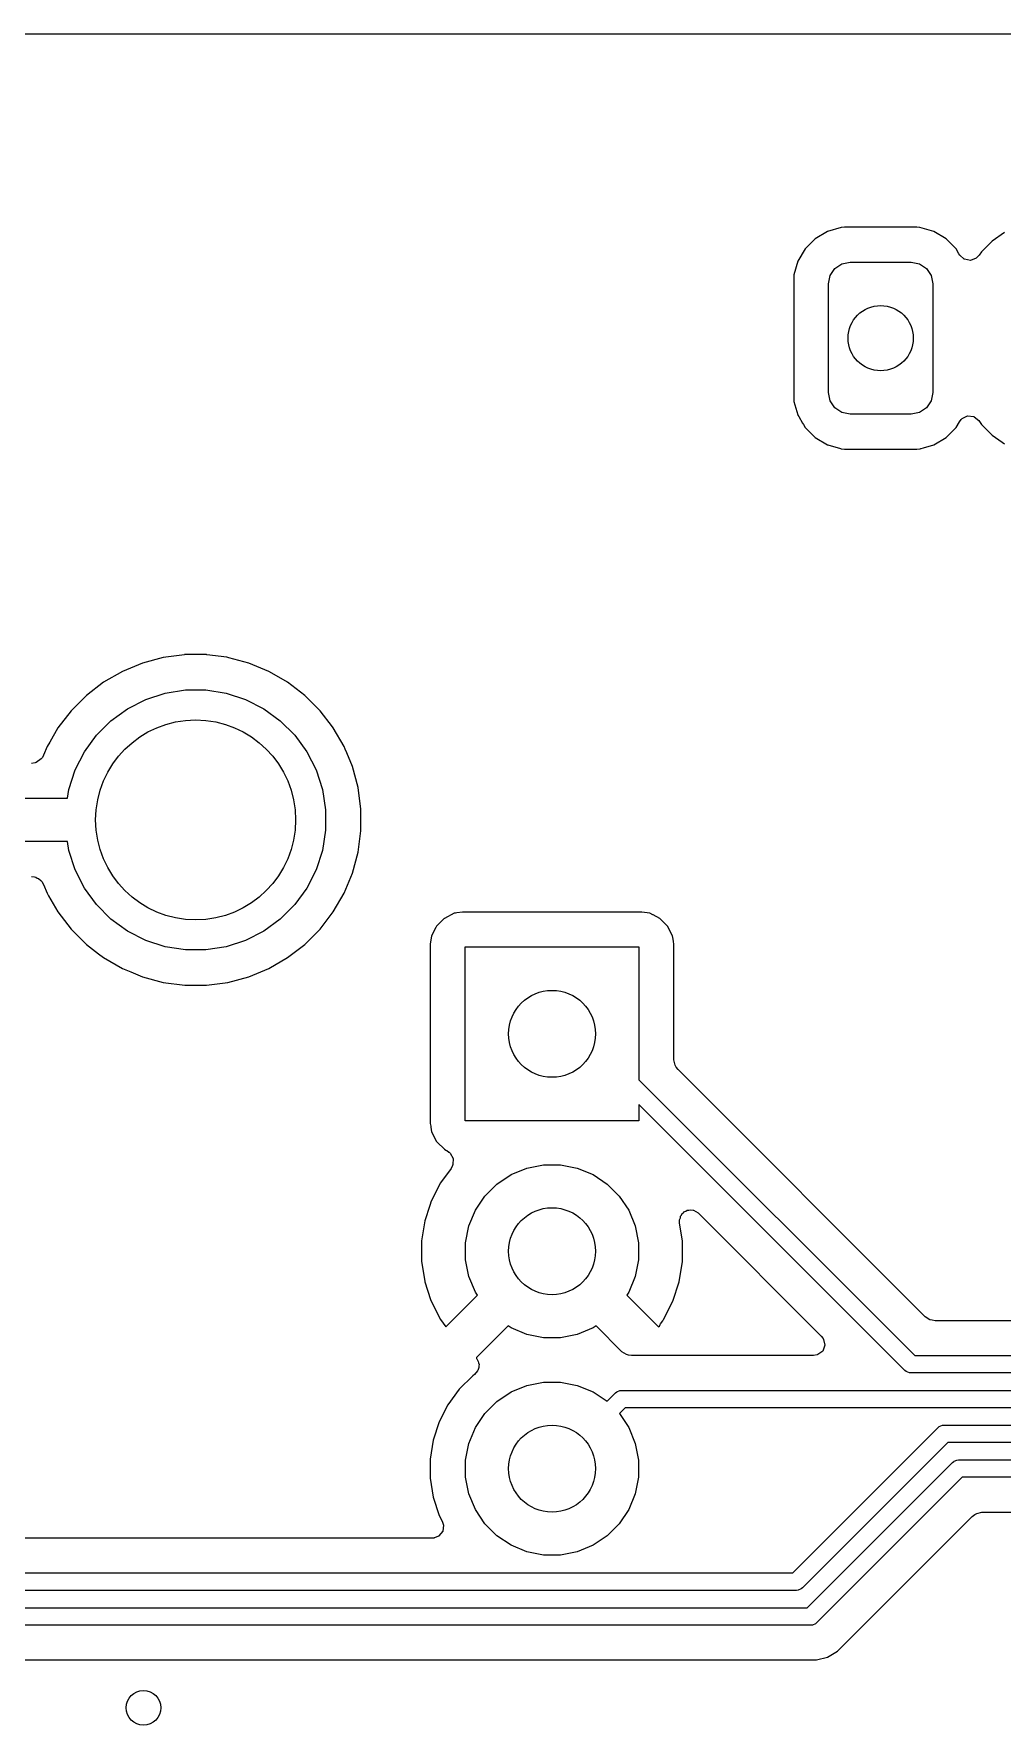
# Model space of a CAD drawing. Header units: inches. Extents: x 0.71 to 7.56, y -5.16 to -0.79.
# Drawn here: x 2.137 to 2.576, y -1.553 to -0.787 of the extents above; entities that cross this region are included whole.
import ezdxf

# ---------------------------------------------------------------- set-up
doc = ezdxf.new("R2010")
doc.units = ezdxf.units.IN
doc.header["$MEASUREMENT"] = 0
doc.layers.add('BLACK', color=250, linetype='CONTINUOUS')

msp = doc.modelspace()

# ---------------------------------------------------------------- linework, layer by layer
at = {"layer": 'BLACK', "linetype": 'CONTINUOUS'}
for p, q in [((0.90583, -0.78742), (3.14402, -0.78742)), ((2.49126, -0.88019), (2.48669, -0.88477)), ((2.49127, -0.88019), (2.49126, -0.88019)), ((2.49683, -0.8769), (2.49127, -0.88019)), ((2.49127, -0.88019), (2.49127, -0.88019)), ((2.49684, -0.8769), (2.49683, -0.8769)), ((2.50305, -0.87509), (2.49684, -0.8769)), ((2.5045, -0.87498), (2.50305, -0.87509)), ((2.50305, -0.87509), (2.50305, -0.87509)), ((2.50305, -0.87509), (2.50305, -0.87509)), ((2.50305, -0.87509), (2.50305, -0.87509)), ((2.53723, -0.87498), (2.5045, -0.87498)), ((2.5045, -0.87498), (2.5045, -0.87498)), ((2.5045, -0.87498), (2.5045, -0.87498)), ((2.53868, -0.87509), (2.53723, -0.87498)), ((2.53723, -0.87498), (2.53723, -0.87498)), ((2.53723, -0.87498), (2.53723, -0.87498)), ((2.5449, -0.8769), (2.53868, -0.87509)), ((2.53868, -0.87509), (2.53868, -0.87509)), ((2.53868, -0.87509), (2.53868, -0.87509)), ((2.53868, -0.87509), (2.53868, -0.87509)), ((2.55047, -0.88019), (2.5449, -0.8769)), ((2.5449, -0.8769), (2.5449, -0.8769)), ((2.55504, -0.88477), (2.55047, -0.88019)), ((2.55047, -0.88019), (2.55047, -0.88019)), ((2.55047, -0.88019), (2.55047, -0.88019)), ((2.57691, -0.87733), (2.57139, -0.88134)), ((2.48669, -0.88477), (2.4834, -0.89034)), ((2.48669, -0.88477), (2.48669, -0.88477)), ((2.48669, -0.88477), (2.48669, -0.88477)), ((2.55634, -0.88697), (2.55504, -0.88477)), ((2.55504, -0.88477), (2.55504, -0.88477)), ((2.55504, -0.88477), (2.55504, -0.88477)), ((2.55504, -0.88477), (2.55504, -0.88477)), ((2.55669, -0.88756), (2.55634, -0.88697)), ((2.55862, -0.88939), (2.55669, -0.88756)), ((2.56545, -0.8877), (2.56448, -0.8887)), ((2.56657, -0.88616), (2.56545, -0.8877)), ((2.56545, -0.8877), (2.56545, -0.8877)), ((2.57139, -0.88134), (2.56657, -0.88616)), ((2.56657, -0.88616), (2.56657, -0.88616)), ((2.56657, -0.88616), (2.56657, -0.88616)), ((2.4834, -0.89034), (2.48159, -0.89655)), ((2.4834, -0.89034), (2.4834, -0.89034)), ((2.49799, -0.89682), (2.50013, -0.89363)), ((2.50013, -0.89363), (2.50332, -0.8915)), ((2.50332, -0.8915), (2.50709, -0.89075)), ((2.50709, -0.89075), (2.53465, -0.89075)), ((2.53465, -0.89075), (2.53841, -0.8915)), ((2.53841, -0.8915), (2.54161, -0.89363)), ((2.54161, -0.89363), (2.54374, -0.89682)), ((2.55879, -0.88948), (2.55862, -0.88939)), ((2.56149, -0.89003), (2.55879, -0.88948)), ((2.55879, -0.88948), (2.55879, -0.88948)), ((2.56405, -0.88903), (2.56149, -0.89003)), ((2.56448, -0.8887), (2.56405, -0.88903)), ((2.48159, -0.89655), (2.48148, -0.898)), ((2.48148, -0.898), (2.48148, -0.95239)), ((2.48159, -0.89655), (2.48159, -0.89655)), ((2.48159, -0.89655), (2.48159, -0.89655)), ((2.49724, -0.90059), (2.49799, -0.89682)), ((2.49724, -0.9498), (2.49724, -0.90059)), ((2.54374, -0.89682), (2.54449, -0.90059)), ((2.54449, -0.90059), (2.54449, -0.9498)), ((2.48148, -0.95239), (2.48159, -0.95384)), ((2.48159, -0.95384), (2.48159, -0.95384)), ((2.48159, -0.95384), (2.48159, -0.95384)), ((2.48159, -0.95384), (2.48159, -0.95384)), ((2.48159, -0.95384), (2.48336, -0.95993)), ((2.49799, -0.95357), (2.49724, -0.9498)), ((2.50013, -0.95676), (2.49799, -0.95357)), ((2.50332, -0.9589), (2.50013, -0.95676)), ((2.54161, -0.95676), (2.53841, -0.9589)), ((2.54374, -0.95357), (2.54161, -0.95676)), ((2.54449, -0.9498), (2.54374, -0.95357)), ((2.48336, -0.95993), (2.4834, -0.96005)), ((2.4834, -0.96005), (2.4834, -0.96006)), ((2.4834, -0.96006), (2.4834, -0.96006)), ((2.4834, -0.96006), (2.4834, -0.96006)), ((2.4834, -0.96006), (2.4834, -0.96006)), ((2.4834, -0.96006), (2.4838, -0.96074)), ((2.4838, -0.96074), (2.48554, -0.96369)), ((2.48554, -0.96369), (2.48587, -0.96424)), ((2.48587, -0.96424), (2.48669, -0.96562)), ((2.50709, -0.95965), (2.50332, -0.9589)), ((2.53465, -0.95965), (2.50709, -0.95965)), ((2.53841, -0.9589), (2.53465, -0.95965)), ((2.55504, -0.96562), (2.55653, -0.96311)), ((2.55653, -0.96311), (2.5566, -0.96302)), ((2.5566, -0.96302), (2.5574, -0.96203)), ((2.5574, -0.96203), (2.5578, -0.96165)), ((2.5578, -0.96165), (2.56026, -0.96042)), ((2.56026, -0.96042), (2.56299, -0.96071)), ((2.56299, -0.96071), (2.56317, -0.96078)), ((2.56317, -0.96078), (2.56526, -0.96243)), ((2.56526, -0.96243), (2.56657, -0.96424)), ((2.56657, -0.96424), (2.56657, -0.96424)), ((2.56657, -0.96424), (2.57139, -0.96906)), ((2.48669, -0.96562), (2.48669, -0.96562)), ((2.48669, -0.96562), (2.48669, -0.96562)), ((2.48669, -0.96562), (2.48669, -0.96563)), ((2.48669, -0.96563), (2.49126, -0.9702)), ((2.49126, -0.9702), (2.49683, -0.97349)), ((2.5449, -0.97349), (2.55047, -0.9702)), ((2.55047, -0.9702), (2.55504, -0.96562)), ((2.57139, -0.96906), (2.57139, -0.96906)), ((2.57139, -0.96906), (2.57139, -0.96906)), ((2.57139, -0.96906), (2.57582, -0.97227)), ((2.57582, -0.97227), (2.57691, -0.97306)), ((2.49683, -0.97349), (2.49683, -0.97349)), ((2.49683, -0.97349), (2.49683, -0.97349)), ((2.49683, -0.97349), (2.49688, -0.97351)), ((2.49688, -0.97351), (2.49688, -0.97351)), ((2.49688, -0.97351), (2.49688, -0.97351)), ((2.49688, -0.97351), (2.50262, -0.97518)), ((2.50262, -0.97518), (2.50267, -0.97519)), ((2.50267, -0.97519), (2.50302, -0.97529)), ((2.50302, -0.97529), (2.50305, -0.9753)), ((2.50305, -0.9753), (2.50305, -0.9753)), ((2.50305, -0.9753), (2.50305, -0.9753)), ((2.50305, -0.9753), (2.50305, -0.9753)), ((2.50305, -0.9753), (2.50305, -0.9753)), ((2.50305, -0.9753), (2.5045, -0.97541)), ((2.5045, -0.97541), (2.5045, -0.97541)), ((2.5045, -0.97541), (2.53723, -0.97541)), ((2.53723, -0.97541), (2.53868, -0.9753)), ((2.53723, -0.97541), (2.53723, -0.97541)), ((2.53868, -0.9753), (2.53871, -0.97529)), ((2.53868, -0.9753), (2.53868, -0.9753)), ((2.53868, -0.9753), (2.53868, -0.9753)), ((2.53868, -0.9753), (2.53868, -0.9753)), ((2.53868, -0.9753), (2.53868, -0.9753)), ((2.53871, -0.97529), (2.53906, -0.97519)), ((2.53906, -0.97519), (2.53911, -0.97518)), ((2.53911, -0.97518), (2.53919, -0.97515)), ((2.53919, -0.97515), (2.54032, -0.97482)), ((2.54032, -0.97482), (2.5449, -0.97349)), ((2.196, -1.06976), (2.18653, -1.0723)), ((2.20556, -1.06851), (2.196, -1.06976)), ((2.20564, -1.06849), (2.20556, -1.06851)), ((2.20573, -1.06848), (2.20564, -1.06849)), ((2.21553, -1.06848), (2.20573, -1.06848)), ((2.20573, -1.06848), (2.20573, -1.06848)), ((2.20573, -1.06848), (2.20573, -1.06848)), ((2.21562, -1.06849), (2.21553, -1.06848)), ((2.21553, -1.06848), (2.21553, -1.06848)), ((2.21553, -1.06848), (2.21553, -1.06848)), ((2.2157, -1.06851), (2.21562, -1.06849)), ((2.22478, -1.0697), (2.2157, -1.06851)), ((2.22526, -1.06976), (2.22478, -1.0697)), ((2.22478, -1.0697), (2.22478, -1.0697)), ((2.22572, -1.06989), (2.22526, -1.06976)), ((2.22526, -1.06976), (2.22526, -1.06976)), ((2.22526, -1.06976), (2.22526, -1.06976)), ((2.23473, -1.0723), (2.22572, -1.06989)), ((2.22572, -1.06989), (2.22572, -1.06989)), ((2.17746, -1.07606), (2.16897, -1.08096)), ((2.17747, -1.07606), (2.17746, -1.07606)), ((2.17746, -1.07606), (2.17746, -1.07606)), ((2.18653, -1.0723), (2.17747, -1.07606)), ((2.17747, -1.07606), (2.17747, -1.07606)), ((2.17747, -1.07606), (2.17747, -1.07606)), ((2.17747, -1.07606), (2.17747, -1.07606)), ((2.24379, -1.07606), (2.23473, -1.0723)), ((2.24724, -1.07804), (2.24379, -1.07606)), ((2.24379, -1.07606), (2.24379, -1.07606)), ((2.24379, -1.07606), (2.24379, -1.07606)), ((2.25229, -1.08096), (2.24724, -1.07804)), ((2.16119, -1.08693), (2.15425, -1.09387)), ((2.16897, -1.08096), (2.16119, -1.08693)), ((2.16119, -1.08693), (2.16119, -1.08693)), ((2.16119, -1.08693), (2.16119, -1.08693)), ((2.18803, -1.08875), (2.19684, -1.08588)), ((2.19684, -1.08588), (2.206, -1.08443)), ((2.206, -1.08443), (2.21526, -1.08443)), ((2.21526, -1.08443), (2.22442, -1.08588)), ((2.22442, -1.08588), (2.23323, -1.08875)), ((2.26007, -1.08693), (2.25229, -1.08096)), ((2.26701, -1.09387), (2.26007, -1.08693)), ((2.26007, -1.08693), (2.26007, -1.08693)), ((2.26007, -1.08693), (2.26007, -1.08693)), ((2.26007, -1.08693), (2.26007, -1.08693)), ((2.15425, -1.09387), (2.14828, -1.10165)), ((2.15425, -1.09387), (2.15425, -1.09387)), ((2.15425, -1.09387), (2.15425, -1.09387)), ((2.17228, -1.0984), (2.17977, -1.09295)), ((2.17977, -1.09295), (2.18803, -1.08875)), ((2.23323, -1.08875), (2.24149, -1.09295)), ((2.24149, -1.09295), (2.24898, -1.0984)), ((2.27257, -1.10111), (2.26701, -1.09387)), ((2.26701, -1.09387), (2.26701, -1.09387)), ((2.26701, -1.09387), (2.26701, -1.09387)), ((2.26701, -1.09387), (2.26701, -1.09387)), ((2.14828, -1.10165), (2.14456, -1.1081)), ((2.16572, -1.10495), (2.17228, -1.0984)), ((2.24898, -1.0984), (2.25554, -1.10495)), ((2.27298, -1.10165), (2.27257, -1.10111)), ((2.27788, -1.11014), (2.27298, -1.10165)), ((2.14338, -1.11014), (2.14177, -1.11403)), ((2.14456, -1.1081), (2.14338, -1.11014)), ((2.14338, -1.11014), (2.14338, -1.11014)), ((2.14338, -1.11014), (2.14338, -1.11014)), ((2.14338, -1.11014), (2.14338, -1.11014)), ((2.16028, -1.11245), (2.16572, -1.10495)), ((2.25554, -1.10495), (2.26098, -1.11245)), ((2.27832, -1.11121), (2.27788, -1.11014)), ((2.27788, -1.11014), (2.27788, -1.11014)), ((2.1379, -1.11745), (2.13636, -1.1177)), ((2.13841, -1.11728), (2.1379, -1.11745)), ((2.14067, -1.11571), (2.13841, -1.11728)), ((2.13841, -1.11728), (2.13841, -1.11728)), ((2.13841, -1.11728), (2.13841, -1.11728)), ((2.13841, -1.11728), (2.13841, -1.11728)), ((2.14106, -1.11523), (2.14067, -1.11571)), ((2.14121, -1.11498), (2.14106, -1.11523)), ((2.14177, -1.11403), (2.14121, -1.11498)), ((2.15607, -1.12071), (2.16028, -1.11245)), ((2.26098, -1.11245), (2.26519, -1.12071)), ((2.27904, -1.11295), (2.27832, -1.11121)), ((2.28163, -1.1192), (2.27904, -1.11295)), ((2.15321, -1.12952), (2.15607, -1.12071)), ((2.26519, -1.12071), (2.26805, -1.12952)), ((2.28417, -1.12868), (2.28163, -1.1192)), ((2.15258, -1.13346), (2.15321, -1.12952)), ((2.26805, -1.12952), (2.2695, -1.13867)), ((2.28545, -1.1384), (2.28417, -1.12868)), ((1.75136, -1.13346), (2.15258, -1.13346)), ((2.2695, -1.13867), (2.2695, -1.14794)), ((2.28545, -1.14821), (2.28545, -1.1384)), ((2.2695, -1.14794), (2.26805, -1.15709)), ((2.28417, -1.15794), (2.28545, -1.14821)), ((2.15258, -1.15315), (1.75136, -1.15315)), ((2.15321, -1.15709), (2.15258, -1.15315)), ((2.15607, -1.16591), (2.15321, -1.15709)), ((2.26805, -1.15709), (2.26519, -1.16591)), ((2.28163, -1.16741), (2.28417, -1.15794)), ((2.13629, -1.16892), (2.13766, -1.16912)), ((2.13766, -1.16912), (2.13825, -1.16929)), ((2.13825, -1.16929), (2.13884, -1.16967)), ((2.13884, -1.16967), (2.13952, -1.16987)), ((2.13952, -1.16987), (2.14057, -1.17078)), ((2.14057, -1.17078), (2.14092, -1.17118)), ((2.14092, -1.17118), (2.14174, -1.17251)), ((2.16028, -1.17416), (2.15607, -1.16591)), ((2.26519, -1.16591), (2.26098, -1.17416)), ((2.27788, -1.17647), (2.28163, -1.16741)), ((2.14174, -1.17251), (2.14338, -1.17647)), ((2.14338, -1.17647), (2.14338, -1.17647)), ((2.14338, -1.17647), (2.14338, -1.17647)), ((2.14338, -1.17647), (2.14404, -1.17762)), ((2.14404, -1.17762), (2.14828, -1.18497)), ((2.16572, -1.18166), (2.16028, -1.17416)), ((2.26098, -1.17416), (2.25554, -1.18166)), ((2.27298, -1.18497), (2.27788, -1.17647)), ((2.14828, -1.18497), (2.15425, -1.19275)), ((2.17228, -1.18821), (2.16572, -1.18166)), ((2.25554, -1.18166), (2.24898, -1.18821)), ((2.26701, -1.19275), (2.27298, -1.18497)), ((2.32774, -1.1856), (2.32329, -1.18787)), ((2.32825, -1.18552), (2.32774, -1.1856)), ((2.32889, -1.18542), (2.32825, -1.18552)), ((2.33144, -1.18502), (2.32889, -1.18542)), ((2.32889, -1.18542), (2.32889, -1.18542)), ((2.41266, -1.18502), (2.33144, -1.18502)), ((2.33144, -1.18502), (2.33144, -1.18502)), ((2.41635, -1.1856), (2.41266, -1.18502)), ((2.41266, -1.18502), (2.41266, -1.18502)), ((2.41773, -1.18631), (2.41635, -1.1856)), ((2.41635, -1.1856), (2.41635, -1.1856)), ((2.41635, -1.1856), (2.41635, -1.1856)), ((2.41635, -1.1856), (2.41635, -1.1856)), ((2.41778, -1.18633), (2.41773, -1.18631)), ((2.4208, -1.18787), (2.41778, -1.18633)), ((2.41778, -1.18633), (2.41778, -1.18633)), ((2.15425, -1.19275), (2.15425, -1.19275)), ((2.15425, -1.19275), (2.15425, -1.19275)), ((2.15425, -1.19275), (2.15425, -1.19275)), ((2.15425, -1.19275), (2.16119, -1.19968)), ((2.17977, -1.19366), (2.17228, -1.18821)), ((2.18803, -1.19787), (2.17977, -1.19366)), ((2.24149, -1.19366), (2.23323, -1.19787)), ((2.24898, -1.18821), (2.24149, -1.19366)), ((2.26007, -1.19968), (2.26701, -1.19275)), ((2.31945, -1.19202), (2.31749, -1.19585)), ((2.31976, -1.1914), (2.31945, -1.19202)), ((2.31945, -1.19202), (2.31945, -1.19202)), ((2.32318, -1.18799), (2.31976, -1.1914)), ((2.31976, -1.1914), (2.31976, -1.1914)), ((2.32329, -1.18787), (2.32318, -1.18799)), ((2.32318, -1.18799), (2.32318, -1.18799)), ((2.32329, -1.18787), (2.32329, -1.18787)), ((2.32329, -1.18787), (2.32329, -1.18787)), ((2.42433, -1.1914), (2.4208, -1.18787)), ((2.4208, -1.18787), (2.4208, -1.18787)), ((2.4208, -1.18787), (2.4208, -1.18787)), ((2.4208, -1.18787), (2.4208, -1.18787)), ((2.4208, -1.18787), (2.4208, -1.18787)), ((2.4266, -1.19585), (2.42433, -1.1914)), ((2.42433, -1.1914), (2.42433, -1.1914)), ((2.42433, -1.1914), (2.42433, -1.1914)), ((2.16119, -1.19968), (2.16119, -1.19968)), ((2.16119, -1.19968), (2.16119, -1.19968)), ((2.16119, -1.19968), (2.16119, -1.19968)), ((2.16119, -1.19968), (2.16669, -1.2039)), ((2.19684, -1.20073), (2.18803, -1.19787)), ((2.206, -1.20218), (2.19684, -1.20073)), ((2.21526, -1.20218), (2.206, -1.20218)), ((2.22442, -1.20073), (2.21526, -1.20218)), ((2.23323, -1.19787), (2.22442, -1.20073)), ((2.25229, -1.20565), (2.26007, -1.19968)), ((2.31749, -1.19585), (2.31691, -1.19955)), ((2.31691, -1.19955), (2.31691, -1.28077)), ((2.31749, -1.19585), (2.31749, -1.19585)), ((2.33268, -1.27953), (2.33268, -1.20079)), ((2.33268, -1.20079), (2.41142, -1.20079)), ((2.41142, -1.20079), (2.41142, -1.26097)), ((2.42684, -1.19737), (2.4266, -1.19585)), ((2.42699, -1.19831), (2.42684, -1.19737)), ((2.42719, -1.19955), (2.42699, -1.19831)), ((2.42719, -1.23551), (2.42719, -1.19955)), ((2.16669, -1.2039), (2.16897, -1.20565)), ((2.16897, -1.20565), (2.17747, -1.21056)), ((2.24379, -1.21056), (2.25229, -1.20565)), ((2.17747, -1.21056), (2.17747, -1.21056)), ((2.17747, -1.21056), (2.18131, -1.21215)), ((2.18131, -1.21215), (2.18653, -1.21431)), ((2.18653, -1.21431), (2.196, -1.21685)), ((2.196, -1.21685), (2.20573, -1.21813)), ((2.21553, -1.21813), (2.22526, -1.21685)), ((2.22526, -1.21685), (2.23473, -1.21431)), ((2.23473, -1.21431), (2.24379, -1.21056)), ((2.20573, -1.21813), (2.20573, -1.21813)), ((2.20573, -1.21813), (2.21553, -1.21813)), ((2.21553, -1.21813), (2.21553, -1.21813)), ((2.42719, -1.252), (2.42719, -1.23551)), ((2.42778, -1.25434), (2.42719, -1.252)), ((2.42828, -1.25525), (2.42778, -1.25434)), ((2.42911, -1.25636), (2.42828, -1.25525)), ((2.41142, -1.26097), (2.53628, -1.38583)), ((2.54109, -1.36834), (2.42911, -1.25636)), ((2.53186, -1.39255), (2.41142, -1.2721)), ((2.41142, -1.2721), (2.41142, -1.27953)), ((2.31691, -1.28077), (2.31709, -1.28194)), ((2.31709, -1.28194), (2.31709, -1.28194)), ((2.31709, -1.28194), (2.31718, -1.28248)), ((2.31718, -1.28248), (2.31749, -1.28446)), ((2.31749, -1.28446), (2.31976, -1.28891)), ((2.41142, -1.27953), (2.33268, -1.27953)), ((2.31976, -1.28891), (2.31976, -1.28891)), ((2.31976, -1.28891), (2.31976, -1.28891)), ((2.31976, -1.28891), (2.31998, -1.28913)), ((2.31998, -1.28913), (2.31998, -1.28913)), ((2.31998, -1.28913), (2.32329, -1.29244)), ((2.32329, -1.29244), (2.32329, -1.29244)), ((2.32329, -1.29244), (2.32329, -1.29244)), ((2.32329, -1.29244), (2.32329, -1.29244)), ((2.32329, -1.29244), (2.32329, -1.29244)), ((2.32329, -1.29244), (2.32393, -1.29277)), ((2.32393, -1.29277), (2.32435, -1.29298)), ((2.32435, -1.29298), (2.32533, -1.29367)), ((2.32533, -1.29367), (2.32548, -1.29378)), ((2.32548, -1.29378), (2.32588, -1.29416)), ((2.32631, -1.30106), (2.32154, -1.30763)), ((2.32588, -1.29416), (2.32727, -1.29653)), ((2.32698, -1.29976), (2.32631, -1.30106)), ((2.32715, -1.29928), (2.32698, -1.29976)), ((2.32727, -1.29653), (2.32715, -1.29928)), ((2.35349, -1.30386), (2.36062, -1.30091)), ((2.36062, -1.30091), (2.36819, -1.2994)), ((2.36819, -1.2994), (2.37591, -1.2994)), ((2.37591, -1.2994), (2.38348, -1.30091)), ((2.38348, -1.30091), (2.39061, -1.30386)), ((2.32154, -1.30763), (2.31732, -1.31591)), ((2.34161, -1.31361), (2.34707, -1.30815)), ((2.34707, -1.30815), (2.35349, -1.30386)), ((2.39061, -1.30386), (2.39702, -1.30815)), ((2.39702, -1.30815), (2.40248, -1.31361)), ((2.31732, -1.31591), (2.31666, -1.31793)), ((2.31732, -1.31591), (2.31732, -1.31591)), ((2.31732, -1.31591), (2.31732, -1.31591)), ((2.33733, -1.32002), (2.34161, -1.31361)), ((2.40248, -1.31361), (2.40677, -1.32002)), ((2.31666, -1.31793), (2.31445, -1.32475)), ((2.33437, -1.32715), (2.33733, -1.32002)), ((2.40677, -1.32002), (2.40972, -1.32715)), ((2.42981, -1.3245), (2.42982, -1.32439)), ((2.42983, -1.32589), (2.42981, -1.3245)), ((2.42982, -1.32439), (2.42986, -1.32405)), ((2.42986, -1.32405), (2.43015, -1.32341)), ((2.43015, -1.32341), (2.43024, -1.32271)), ((2.43024, -1.32271), (2.43069, -1.32218)), ((2.43069, -1.32218), (2.43097, -1.32154)), ((2.43097, -1.32154), (2.43156, -1.32115)), ((2.43156, -1.32115), (2.43201, -1.32061)), ((2.43201, -1.32061), (2.43268, -1.3204)), ((2.43268, -1.3204), (2.43326, -1.32002)), ((2.43326, -1.32002), (2.43397, -1.32001)), ((2.43397, -1.32001), (2.43464, -1.3198)), ((2.43464, -1.3198), (2.43601, -1.31998)), ((2.43601, -1.31998), (2.43601, -1.31998)), ((2.43601, -1.31998), (2.43611, -1.32)), ((2.43611, -1.32), (2.43613, -1.32001)), ((2.43613, -1.32001), (2.43828, -1.32126)), ((2.43828, -1.32126), (2.49399, -1.37698)), ((2.31445, -1.32475), (2.31299, -1.33393)), ((2.33287, -1.33472), (2.33437, -1.32715)), ((2.40972, -1.32715), (2.41123, -1.33472)), ((2.4311, -1.33393), (2.42983, -1.32589)), ((2.31299, -1.33393), (2.31299, -1.34323)), ((2.33287, -1.34244), (2.33287, -1.33472)), ((2.41123, -1.33472), (2.41123, -1.34244)), ((2.4311, -1.34323), (2.4311, -1.33393)), ((2.31299, -1.34323), (2.3144, -1.35212)), ((2.33437, -1.35001), (2.33287, -1.34244)), ((2.41123, -1.34244), (2.40972, -1.35001)), ((2.42965, -1.35241), (2.4311, -1.34323)), ((2.3144, -1.35212), (2.31445, -1.35241)), ((2.31445, -1.35241), (2.31703, -1.36036)), ((2.33733, -1.35714), (2.33437, -1.35001)), ((2.40972, -1.35001), (2.40677, -1.35714)), ((2.42678, -1.36125), (2.42965, -1.35241)), ((2.31703, -1.36036), (2.31732, -1.36125)), ((2.31732, -1.36125), (2.32154, -1.36953)), ((2.32391, -1.3728), (2.33822, -1.35849)), ((2.33822, -1.35849), (2.33733, -1.35714)), ((2.40677, -1.35714), (2.40587, -1.35849)), ((2.40587, -1.35849), (2.42018, -1.3728)), ((2.42256, -1.36953), (2.42678, -1.36125)), ((2.32154, -1.36953), (2.32154, -1.36953)), ((2.32154, -1.36953), (2.32391, -1.3728)), ((2.42112, -1.37152), (2.42217, -1.37006)), ((2.42217, -1.37006), (2.42256, -1.36953)), ((2.42256, -1.36953), (2.42256, -1.36953)), ((2.54316, -1.36957), (2.54109, -1.36834)), ((2.54416, -1.36986), (2.54316, -1.36957)), ((2.54553, -1.37006), (2.54416, -1.36986)), ((2.81419, -1.37006), (2.54553, -1.37006)), ((2.54553, -1.37006), (2.54553, -1.37006)), ((2.54553, -1.37006), (2.54553, -1.37006)), ((2.32391, -1.3728), (2.32391, -1.3728)), ((2.32391, -1.3728), (2.32391, -1.3728)), ((2.32391, -1.3728), (2.32391, -1.3728)), ((2.35214, -1.37241), (2.33783, -1.38672)), ((2.35349, -1.3733), (2.35214, -1.37241)), ((2.36062, -1.37626), (2.35349, -1.3733)), ((2.36819, -1.37776), (2.36062, -1.37626)), ((2.37591, -1.37776), (2.36819, -1.37776)), ((2.38348, -1.37626), (2.37591, -1.37776)), ((2.39061, -1.3733), (2.38348, -1.37626)), ((2.39195, -1.37241), (2.39061, -1.3733)), ((2.40363, -1.38409), (2.39195, -1.37241)), ((2.42018, -1.3728), (2.42071, -1.37258)), ((2.42018, -1.3728), (2.42018, -1.3728)), ((2.42018, -1.3728), (2.42018, -1.3728)), ((2.42018, -1.3728), (2.42018, -1.3728)), ((2.42071, -1.37258), (2.42096, -1.37175)), ((2.42096, -1.37175), (2.42112, -1.37152)), ((2.49399, -1.37698), (2.49482, -1.37809)), ((2.49482, -1.37809), (2.49504, -1.37848)), ((2.40571, -1.38532), (2.40363, -1.38409)), ((2.4067, -1.38561), (2.40571, -1.38532)), ((2.40808, -1.38581), (2.4067, -1.38561)), ((2.49047, -1.38581), (2.40808, -1.38581)), ((2.40808, -1.38581), (2.40808, -1.38581)), ((2.40808, -1.38581), (2.40808, -1.38581)), ((2.49218, -1.3855), (2.49047, -1.38581)), ((2.49246, -1.38539), (2.49218, -1.3855)), ((2.49466, -1.38375), (2.49246, -1.38539)), ((2.49246, -1.38539), (2.49246, -1.38539)), ((2.49562, -1.38117), (2.49466, -1.38375)), ((2.49504, -1.37848), (2.49562, -1.38117)), ((2.53628, -1.38583), (2.8116, -1.38583)), ((2.33829, -1.39276), (2.33685, -1.39443)), ((2.33783, -1.38672), (2.33783, -1.38672)), ((2.33783, -1.38672), (2.33786, -1.38711)), ((2.33786, -1.38711), (2.33786, -1.38711)), ((2.33786, -1.38711), (2.33797, -1.38726)), ((2.33797, -1.38726), (2.33823, -1.38791)), ((2.33823, -1.38791), (2.33865, -1.38846)), ((2.33842, -1.39251), (2.33829, -1.39276)), ((2.33889, -1.39121), (2.33842, -1.39251)), ((2.33865, -1.38846), (2.33871, -1.38916)), ((2.33871, -1.38916), (2.33897, -1.38982)), ((2.33897, -1.38982), (2.33883, -1.39051)), ((2.33883, -1.39051), (2.33889, -1.39121)), ((2.53246, -1.39304), (2.53186, -1.39255)), ((2.53388, -1.39363), (2.53246, -1.39304)), ((2.53465, -1.3937), (2.53388, -1.39363)), ((2.32999, -1.40109), (2.32489, -1.40811)), ((2.33613, -1.39495), (2.32999, -1.40109)), ((2.32999, -1.40109), (2.32999, -1.40109)), ((2.33685, -1.39443), (2.33613, -1.39495)), ((2.33613, -1.39495), (2.33613, -1.39495)), ((2.35349, -1.40229), (2.36062, -1.39933)), ((2.36062, -1.39933), (2.36819, -1.39783)), ((2.36819, -1.39783), (2.37591, -1.39783)), ((2.37591, -1.39783), (2.38348, -1.39933)), ((2.38348, -1.39933), (2.39061, -1.40229)), ((2.80997, -1.3937), (2.53465, -1.3937)), ((2.32489, -1.40811), (2.32095, -1.41584)), ((2.34161, -1.41203), (2.34707, -1.40657)), ((2.34707, -1.40657), (2.35349, -1.40229)), ((2.39061, -1.40229), (2.39696, -1.40653)), ((2.39696, -1.40653), (2.40076, -1.40273)), ((2.40076, -1.40273), (2.40136, -1.40224)), ((2.40136, -1.40224), (2.40278, -1.40165)), ((2.40278, -1.40165), (2.40354, -1.40157)), ((2.40354, -1.40157), (2.80508, -1.40157)), ((2.32095, -1.41584), (2.31827, -1.4241)), ((2.32095, -1.41584), (2.32095, -1.41584)), ((2.32095, -1.41584), (2.32095, -1.41584)), ((2.33733, -1.41845), (2.34161, -1.41203)), ((2.40517, -1.40945), (2.40252, -1.4121)), ((2.40252, -1.4121), (2.40677, -1.41845)), ((2.80345, -1.40945), (2.40517, -1.40945)), ((2.31827, -1.4241), (2.31691, -1.43267)), ((2.33437, -1.42558), (2.33733, -1.41845)), ((2.40677, -1.41845), (2.40972, -1.42558)), ((2.48105, -1.48425), (2.54682, -1.41848)), ((2.54682, -1.41848), (2.54742, -1.41799)), ((2.54742, -1.41799), (2.54884, -1.4174)), ((2.54884, -1.4174), (2.54961, -1.41732)), ((2.54961, -1.41732), (2.79855, -1.41732)), ((2.33287, -1.43315), (2.33437, -1.42558)), ((2.40972, -1.42558), (2.41123, -1.43315)), ((2.55124, -1.4252), (2.48546, -1.49097)), ((2.79692, -1.4252), (2.55124, -1.4252)), ((2.31691, -1.43267), (2.31691, -1.44135)), ((2.33287, -1.44087), (2.33287, -1.43315)), ((2.41123, -1.43315), (2.41123, -1.44087)), ((2.48757, -1.5), (2.55335, -1.43422)), ((2.55335, -1.43422), (2.55394, -1.43373)), ((2.55394, -1.43373), (2.55422, -1.43362)), ((2.55422, -1.43362), (2.55536, -1.43315)), ((2.55536, -1.43315), (2.55613, -1.43307)), ((2.55613, -1.43307), (2.79203, -1.43307)), ((2.31691, -1.44135), (2.31827, -1.44992)), ((2.33437, -1.44844), (2.33287, -1.44087)), ((2.41123, -1.44087), (2.40972, -1.44844)), ((2.55776, -1.44094), (2.49198, -1.50672)), ((2.7904, -1.44094), (2.55776, -1.44094)), ((2.31827, -1.44992), (2.32095, -1.45817)), ((2.33733, -1.45557), (2.33437, -1.44844)), ((2.40972, -1.44844), (2.40677, -1.45557)), ((2.32095, -1.45817), (2.32095, -1.45817)), ((2.32095, -1.45817), (2.32227, -1.46076)), ((2.32227, -1.46076), (2.32272, -1.46208)), ((2.32272, -1.46208), (2.32282, -1.46261)), ((2.34161, -1.46198), (2.33733, -1.45557)), ((2.34707, -1.46744), (2.34161, -1.46198)), ((2.40248, -1.46198), (2.39702, -1.46744)), ((2.40677, -1.45557), (2.40248, -1.46198)), ((2.5013, -1.5197), (2.56237, -1.45864)), ((2.56237, -1.45864), (2.56348, -1.45781)), ((2.56348, -1.45781), (2.56439, -1.45731)), ((2.56439, -1.45731), (2.56673, -1.45671)), ((2.56673, -1.45671), (2.78114, -1.45671)), ((2.31783, -1.46848), (1.93638, -1.46848)), ((2.31863, -1.46842), (2.31783, -1.46848)), ((2.31871, -1.46841), (2.31863, -1.46842)), ((2.32072, -1.46758), (2.31871, -1.46841)), ((2.32083, -1.4675), (2.32072, -1.46758)), ((2.32254, -1.46535), (2.32083, -1.4675)), ((2.32083, -1.4675), (2.32083, -1.4675)), ((2.32282, -1.46261), (2.32254, -1.46535)), ((2.35349, -1.47173), (2.34707, -1.46744)), ((2.39702, -1.46744), (2.39061, -1.47173)), ((2.36062, -1.47468), (2.35349, -1.47173)), ((2.36819, -1.47619), (2.36062, -1.47468)), ((2.37591, -1.47619), (2.36819, -1.47619)), ((2.38348, -1.47468), (2.37591, -1.47619)), ((2.39061, -1.47173), (2.38348, -1.47468)), ((1.91506, -1.48425), (2.48105, -1.48425)), ((2.48268, -1.49213), (1.91339, -1.49213)), ((2.48345, -1.49205), (2.48268, -1.49213)), ((2.48486, -1.49146), (2.48345, -1.49205)), ((2.48546, -1.49097), (2.48486, -1.49146)), ((1.87962, -1.5), (2.48757, -1.5)), ((2.4892, -1.50787), (1.88176, -1.50787)), ((2.48997, -1.5078), (2.4892, -1.50787)), ((2.49139, -1.50721), (2.48997, -1.5078)), ((2.49198, -1.50672), (2.49139, -1.50721)), ((1.89662, -1.52364), (2.49179, -1.52364)), ((2.49179, -1.52364), (2.49681, -1.5223)), ((2.49179, -1.52364), (2.49179, -1.52364)), ((2.49681, -1.5223), (2.5013, -1.5197))]:
    msp.add_line(p, q, dxfattribs=at)
at = {"layer": 'BLACK'}
for centre, radius in [((2.52087, -0.9252), 0.01476), ((2.21063, -1.14331), 0.04528), ((2.37205, -1.24016), 0.01969), ((2.37205, -1.33858), 0.01969), ((2.37205, -1.43701), 0.01969), ((2.18701, -1.54528), 0.00787)]:
    msp.add_circle(centre, radius, dxfattribs=at)
at = {"layer": 'WHITE'}
for centre, radius in [((2.52087, -0.9252), 0.01476), ((2.21063, -1.14331), 0.04528), ((2.37205, -1.24016), 0.01969), ((2.37205, -1.33858), 0.01969), ((2.37205, -1.43701), 0.01969), ((2.18701, -1.54528), 0.00787)]:
    msp.add_circle(centre, radius, dxfattribs=at)

doc.saveas('drawing.dxf')
